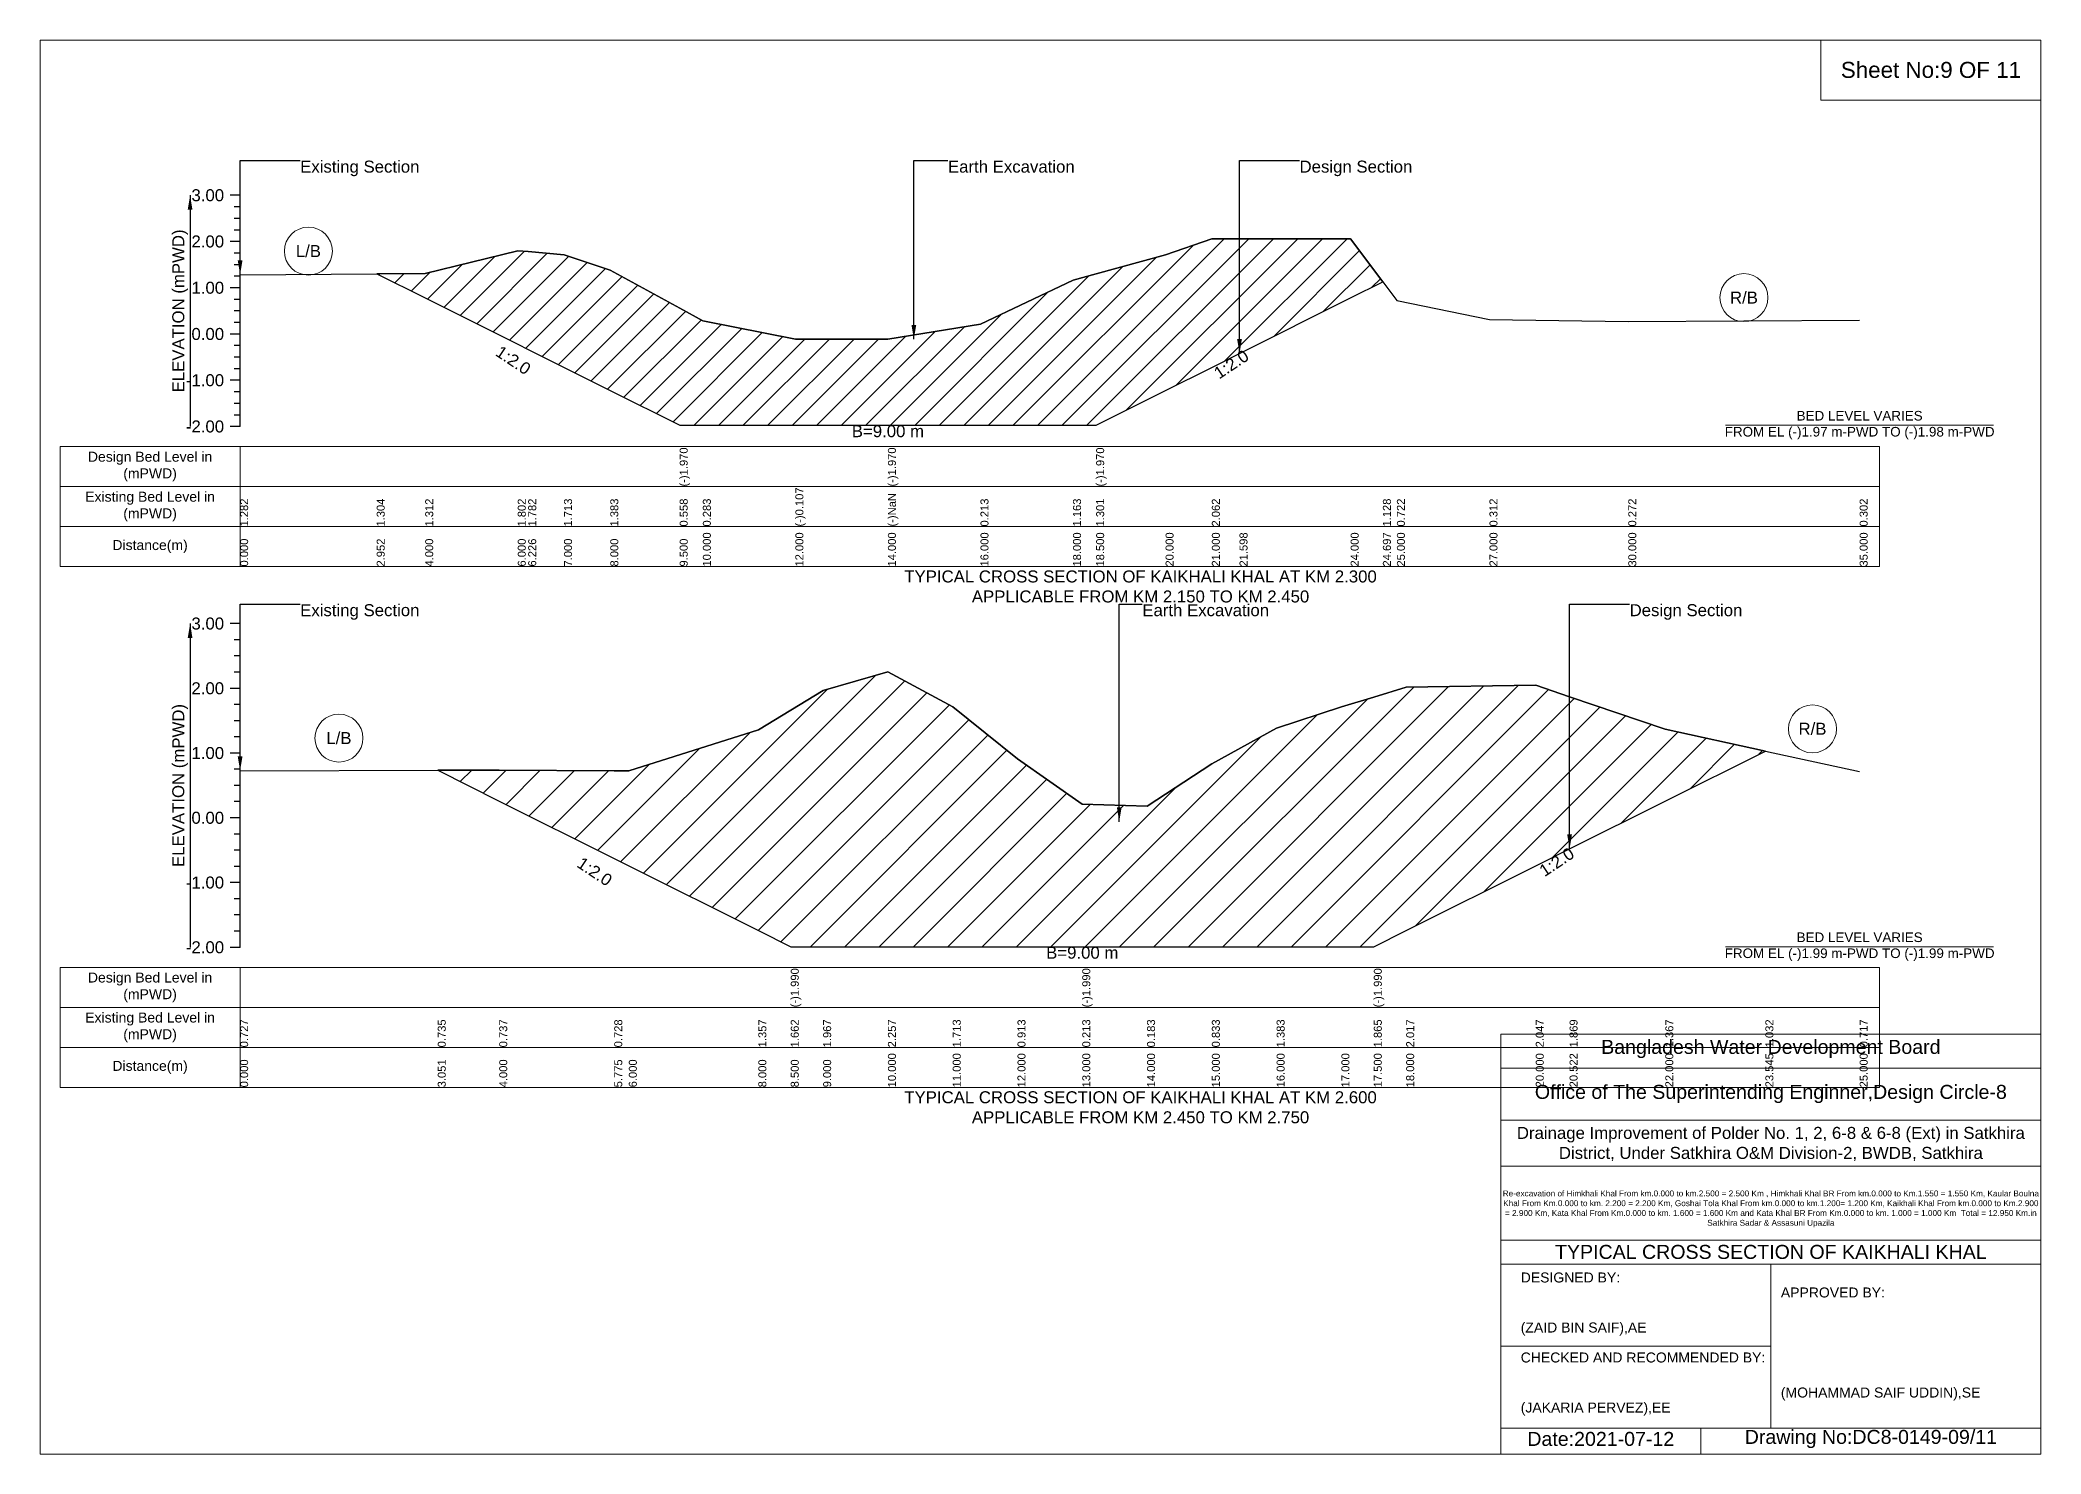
# Model space of a CAD drawing. Header units: inches. Extents: x 91000 to 628000, y -5656 to 0.
# Drawn here: x 450000 to 458000, y -5656 to 0 of the extents above; entities that cross this region are included whole.
import ezdxf

# ---------------------------------------------------------------- set-up
doc = ezdxf.new("R2010")
doc.units = ezdxf.units.IN
doc.header["$LTSCALE"] = 7
doc.header["$MEASUREMENT"] = 0
for name, color, linetype, lineweight in [('Cross section Data Border', 7, 'Continuous', 9), ('Cross Section Labels', 7, 'Continuous', 9), ('Existing_Bed_Level for Xsection', 7, 'Continuous', 25), ('Long Section Border', 7, 'Continuous', 9)]:
    doc.layers.add(name, color=color, linetype=linetype, lineweight=lineweight)
doc.styles.get("Standard").update_dxf_attribs({"font": 'arial.ttf'})
doc.dimstyles.get("Standard").update_dxf_attribs({"dimtxt": 0.18, "dimasz": 0.18, "dimexe": 0.18, "dimexo": 0.0625, "dimgap": 0.09, "dimtad": 0, "dimtih": 1, "dimtoh": 1, "dimdec": 4, "dimzin": 0, "dimdsep": 46, "dimtxsty": 'Standard', "dimcen": 0.09, "dimadec": 0, "dimazin": 0, "dimtfac": 1, "dimtdec": 4, "dimtofl": 0, "dimtmove": 0, "dimatfit": 3, "dimfxl": 1, "dimtolj": 1, "dimtzin": 0, "dimarcsym": 0})

msp = doc.modelspace()

# ---------------------------------------------------------------- hatches: boundary and pattern name
at = {"layer": 'Existing_Bed_Level for Xsection'}
h = msp.add_hatch(dxfattribs=at)
h.set_pattern_fill('ANSI31', color=256, scale=555, style=0)
h.paths.add_polyline_path([(451346.1, -934.9), (451540, -1031.9), (451910, -1216.9), (451951.8, -1237.8), (452095, -1309.4), (452280, -1401.9), (452557.5, -1540.7), (452650, -1540.7), (453020, -1540.7), (453390, -1540.7), (453760, -1540.7), (454130, -1540.7), (454222.5, -1540.7), (454500, -1401.9), (454685, -1309.4), (454795.7, -1254.1), (455240, -1031.9), (455368.9, -967.5), (455240, -794.7), (454795.7, -794.7), (454685, -794.7), (454500, -859.3), (454222.5, -935.6), (454130, -961), (453760, -1136.8), (453390, -1196), (453020, -1196), (452650, -1123.8), (452557.5, -1073), (452280, -920.4), (452095, -859.3), (451951.8, -846.6), (451910, -842.8), (451540, -933.5)])
h = msp.add_hatch(dxfattribs=at)
h.set_pattern_fill('ANSI31', color=256, scale=777, style=0)
h.paths.add_polyline_path([(451590.1, -2921.1), (451836, -3044.1), (452295.8, -3274), (452354, -3303.1), (452872, -3562.1), (453001.5, -3626.8), (453131, -3626.8), (453390, -3626.8), (453649, -3626.8), (453908, -3626.8), (454167, -3626.8), (454426, -3626.8), (454685, -3626.8), (454944, -3626.8), (455203, -3626.8), (455332.5, -3626.8), (455462, -3562.1), (455980, -3303.1), (456115.3, -3235.4), (456498, -3044.1), (456898.1, -2844), (456498, -2757.3), (456115.3, -2627.2), (455980, -2581.2), (455462, -2589), (455332.5, -2628.4), (455203, -2667.7), (454944, -2753.2), (454685, -2895.7), (454426, -3064), (454167, -3056.2), (453908, -2874.9), (453649, -2667.7), (453390, -2526.8), (453131, -2601.9), (453001.5, -2680.9), (452872, -2759.9), (452354, -2923.1), (452295.8, -2922.8), (451836, -2920.5)])

# ---------------------------------------------------------------- linework, layer by layer
at = {"layer": 'Cross section Data Border'}
for points in [[(450080, -1626.2), (457355, -1626.2), (457355, -2106.2), (450080, -2106.2)], [(450080, -3709.4), (457355, -3709.4), (457355, -4189.4), (450080, -4189.4)]]:
    msp.add_lwpolyline(points, close=True, dxfattribs=at)
for points in [[(450800, -1626.2), (450800, -2106.2)], [(450080, -1786.2), (457355, -1786.2)], [(450080, -1946.2), (457355, -1946.2)], [(450800, -3709.4), (450800, -4189.4)], [(450080, -3869.4), (457355, -3869.4)], [(450080, -4029.4), (457355, -4029.4)]]:
    msp.add_lwpolyline(points, dxfattribs=at)
at = {"layer": 'Cross Section Labels'}
for points in [[(456739.2, -1540.7), (457810.8, -1540.7)], [(456739.2, -3626.8), (457810.8, -3626.8)]]:
    msp.add_lwpolyline(points, dxfattribs=at)
for centre in [(451073, -844.5), (456812.5, -1030.6), (451195.1, -2792.6), (457086.5, -2755.4)]:
    msp.add_circle(centre, 96, dxfattribs=at)
at = {"layer": 'Existing_Bed_Level for Xsection'}
for points in [[(450800, -621.2), (450760, -621.2)], [(450800, -1546.2), (450800, -1361.2), (450800, -1176.2), (450800, -991.2), (450800, -806.2), (450800, -621.2)], [(450800, -667.5), (450776, -667.5)], [(450800, -713.7), (450776, -713.7)], [(450800, -760), (450776, -760)], [(450800, -939), (451346.1, -934.9), (451540, -933.5), (451910, -842.8), (451951.8, -846.6), (452095, -859.3), (452280, -920.4), (452557.5, -1073), (452557.5, -1073), (452650, -1123.8), (453020, -1196), (453390, -1196), (453390, -1196), (453760, -1136.8), (454130, -961), (454222.5, -935.6), (454222.5, -935.6), (454500, -859.3), (454685, -794.7), (454795.7, -794.7), (455240, -794.7), (455368.9, -967.5), (455425, -1042.6), (455795, -1118.5), (456350, -1125.9), (457275, -1120.3)], [(450800, -806.2), (450760, -806.2)], [(450800, -852.5), (450776, -852.5)], [(450800, -898.7), (450776, -898.7)], [(450800, -945), (450776, -945)], [(450800, -991.2), (450760, -991.2)], [(450800, -1037.5), (450776, -1037.5)], [(450800, -1083.7), (450776, -1083.7)], [(450800, -1176.2), (450760, -1176.2)], [(450800, -1130), (450776, -1130)], [(450800, -1222.5), (450776, -1222.5)], [(450800, -1268.7), (450776, -1268.7)], [(450800, -1315), (450776, -1315)], [(450800, -1361.2), (450760, -1361.2)], [(450800, -1407.5), (450776, -1407.5)], [(450800, -1453.7), (450776, -1453.7)], [(450800, -1500), (450776, -1500)], [(450800, -1546.2), (450760, -1546.2)], [(450800, -2334.4), (450760, -2334.4)], [(450800, -2399.1), (450776, -2399.1)], [(450800, -3629.4), (450800, -3370.4), (450800, -3111.4), (450800, -2852.4), (450800, -2593.4), (450800, -2334.4)], [(450800, -2463.9), (450776, -2463.9)], [(450800, -2528.6), (450776, -2528.6)], [(450800, -2923.1), (451590.1, -2921.1), (451836, -2920.5), (452295.8, -2922.8), (452354, -2923.1), (452872, -2759.9), (453001.5, -2680.9), (453001.5, -2680.9), (453131, -2601.9), (453390, -2526.8), (453649, -2667.7), (453908, -2874.9), (454167, -3056.2), (454167, -3056.2), (454426, -3064), (454685, -2895.7), (454944, -2753.2), (455203, -2667.7), (455332.5, -2628.4), (455332.5, -2628.4), (455462, -2589), (455980, -2581.2), (456115.3, -2627.2), (456498, -2757.3), (456898.1, -2844), (457275, -2925.7)], [(450800, -2593.4), (450760, -2593.4)], [(450800, -2658.1), (450776, -2658.1)], [(450800, -2722.9), (450776, -2722.9)], [(450800, -2787.6), (450776, -2787.6)], [(450800, -2852.4), (450760, -2852.4)], [(450800, -2917.1), (450776, -2917.1)], [(450800, -2981.9), (450776, -2981.9)], [(450800, -3111.4), (450760, -3111.4)], [(450800, -3046.6), (450776, -3046.6)], [(450800, -3176.1), (450776, -3176.1)], [(450800, -3240.9), (450776, -3240.9)], [(450800, -3305.6), (450776, -3305.6)], [(450800, -3370.4), (450760, -3370.4)], [(450800, -3435.1), (450776, -3435.1)], [(450800, -3499.9), (450776, -3499.9)], [(450800, -3564.6), (450776, -3564.6)], [(450800, -3629.4), (450760, -3629.4)]]:
    msp.add_lwpolyline(points, dxfattribs=at)
for points in [[(451346.1, -934.9), (451540, -1031.9), (451910, -1216.9), (451951.8, -1237.8), (452095, -1309.4), (452280, -1401.9), (452557.5, -1540.7), (452557.5, -1540.7), (452650, -1540.7), (453020, -1540.7), (453390, -1540.7), (453390, -1540.7), (453760, -1540.7), (454130, -1540.7), (454222.5, -1540.7), (454222.5, -1540.7), (454500, -1401.9), (454685, -1309.4), (454795.7, -1254.1), (455240, -1031.9), (455368.9, -967.5), (455368.9, -967.5), (455368.9, -967.5), (455240, -794.7), (454795.7, -794.7), (454685, -794.7), (454500, -859.3), (454222.5, -935.6), (454222.5, -935.6), (454130, -961), (453760, -1136.8), (453390, -1196), (453390, -1196), (453020, -1196), (452650, -1123.8), (452557.5, -1073), (452557.5, -1073), (452280, -920.4), (452095, -859.3), (451951.8, -846.6), (451910, -842.8), (451540, -933.5)], [(451590.1, -2921.1), (451590.1, -2921.1), (451836, -3044.1), (452295.8, -3274), (452354, -3303.1), (452872, -3562.1), (453001.5, -3626.8), (453001.5, -3626.8), (453131, -3626.8), (453390, -3626.8), (453649, -3626.8), (453908, -3626.8), (454167, -3626.8), (454167, -3626.8), (454426, -3626.8), (454685, -3626.8), (454944, -3626.8), (455203, -3626.8), (455332.5, -3626.8), (455332.5, -3626.8), (455462, -3562.1), (455980, -3303.1), (456115.3, -3235.4), (456498, -3044.1), (456898.1, -2844), (456498, -2757.3), (456115.3, -2627.2), (455980, -2581.2), (455462, -2589), (455332.5, -2628.4), (455332.5, -2628.4), (455203, -2667.7), (454944, -2753.2), (454685, -2895.7), (454426, -3064), (454167, -3056.2), (454167, -3056.2), (453908, -2874.9), (453649, -2667.7), (453390, -2526.8), (453131, -2601.9), (453001.5, -2680.9), (453001.5, -2680.9), (452872, -2759.9), (452354, -2923.1), (452295.8, -2922.8), (451836, -2920.5), (451590.1, -2921.1)]]:
    msp.add_lwpolyline(points, close=True, dxfattribs=at)
at = {"layer": 'Long Section Border'}
for points in [[(450000, 0), (458000, 0), (458000, -5656), (450000, -5656)], [(457120, 0), (458000, 0), (458000, -240), (457120, -240)]]:
    msp.add_lwpolyline(points, close=True, dxfattribs=at)
for points in [[(455840, -5656), (455840, -3976), (458000, -3976)], [(455840, -4112), (458000, -4112)], [(455840, -4320), (458000, -4320)], [(455840, -4504), (458000, -4504)], [(455840, -4800), (458000, -4800)], [(455840, -4896), (458000, -4896)], [(456920, -4896), (456920, -5552)], [(455840, -5224), (456920, -5224)], [(455840, -5552), (458000, -5552)], [(456640, -5552), (456640, -5656)]]:
    msp.add_lwpolyline(points, dxfattribs=at)

# ---------------------------------------------------------------- texts
at = {"layer": 'Cross section Data Border', "char_height": 40, "width": 640, "attachment_point": 5}
for s, insert in [('Design Bed Level in (mPWD)', (450440, -1706.2)), ('Existing Bed Level in (mPWD)', (450440, -1866.2)), ('Distance(m)', (450440, -2026.2)), ('Design Bed Level in (mPWD)', (450440, -3789.4)), ('Existing Bed Level in (mPWD)', (450440, -3949.4)), ('Distance(m)', (450440, -4109.4))]:
    msp.add_mtext(s, dxfattribs=dict(at, insert=insert))
at = {"layer": 'Cross Section Labels'}
for s, insert, char_height, attachment_point in [('Existing Section', (451040, -482.5), 48, 1), ('Earth Excavation', (453630, -482.5), 48, 1), ('Design Section', (455035.7, -482.5), 48, 1), ('L/B', (451073, -844.5), 48, 5), ('R/B', (456812.5, -1030.6), 48, 5), ('BED LEVEL VARIES ^JFROM EL (-)1.97 m-PWD TO (-)1.98 m-PWD', (457275, -1540.7), 38.4, 5), ('B=9.00 m', (453390, -1540.7), 48, 2), ('TYPICAL CROSS SECTION OF KAIKHALI KHAL AT KM 2.300^JAPPLICABLE FROM KM 2.150 TO KM 2.450', (454400, -2186.2), 48, 5), ('Existing Section', (451040, -2256.7), 48, 1), ('Earth Excavation', (454407, -2256.7), 48, 1), ('Design Section', (456355.3, -2256.7), 48, 1), ('L/B', (451195.1, -2792.6), 48, 5), ('R/B', (457086.5, -2755.4), 48, 5), ('BED LEVEL VARIES ^JFROM EL (-)1.99 m-PWD TO (-)1.99 m-PWD', (457275, -3626.8), 38.4, 5), ('B=9.00 m', (454167, -3626.8), 48, 2), ('TYPICAL CROSS SECTION OF KAIKHALI KHAL AT KM 2.600^JAPPLICABLE FROM KM 2.450 TO KM 2.750', (454400, -4269.4), 48, 5)]:
    msp.add_mtext(s, dxfattribs=dict(at, insert=insert, char_height=char_height, attachment_point=attachment_point))
at = {"layer": 'Cross Section Labels', "char_height": 48, "attachment_point": 2}
for insert, rotation in [((451905.5, -1260.9), 326.30993), ((454749.4, -1277.2), 33.69007), ((452231.1, -3306.3), 326.30993), ((456050.5, -3267.8), 33.69007)]:
    msp.add_mtext('1:2.0', dxfattribs=dict(at, insert=insert, rotation=rotation))
at = {"layer": 'Existing_Bed_Level for Xsection', "char_height": 48, "attachment_point": 6}
for s, insert in [('3.00', (450736, -621.2)), ('2.00', (450736, -806.2)), ('1.00', (450736, -991.2)), ('0.00', (450736, -1176.2)), ('-1.00', (450736, -1361.2)), ('-2.00', (450736, -1546.2)), ('3.00', (450736, -2334.4)), ('2.00', (450736, -2593.4)), ('1.00', (450736, -2852.4)), ('0.00', (450736, -3111.4)), ('-1.00', (450736, -3370.4)), ('-2.00', (450736, -3629.4))]:
    msp.add_mtext(s, dxfattribs=dict(at, insert=insert))
at = {"layer": 'Existing_Bed_Level for Xsection', "rotation": 90}
for s, insert, char_height, attachment_point in [('ELEVATION (mPWD)', (450560, -1083.7), 48, 5), ('(-)1.970', (452557.5, -1786.2), 32, 1), ('(-)1.970', (453390, -1786.2), 32, 1), ('(-)1.970', (454222.5, -1786.2), 32, 1), ('1.282', (450800, -1946.2), 32, 1), ('1.304', (451346.1, -1946.2), 32, 1), ('1.312', (451540, -1946.2), 32, 1), ('1.802', (451910, -1946.2), 32, 1), ('1.782', (451951.8, -1946.2), 32, 1), ('1.713', (452095, -1946.2), 32, 1), ('1.713', (452095, -1946.2), 32, 1), ('1.383', (452280, -1946.2), 32, 1), ('0.558', (452557.5, -1946.2), 32, 1), ('0.558', (452557.5, -1946.2), 32, 1), ('0.558', (452557.5, -1946.2), 32, 1), ('0.283', (452650, -1946.2), 32, 1), ('(-)0.107', (453020, -1946.2), 32, 1), ('(-)0.107', (453020, -1946.2), 32, 1), ('(-)0.107', (453020, -1946.2), 32, 1), ('(-)NaN', (453390, -1946.2), 32, 1), ('(-)NaN', (453390, -1946.2), 32, 1), ('0.213', (453760, -1946.2), 32, 1), ('1.163', (454130, -1946.2), 32, 1), ('1.301', (454222.5, -1946.2), 32, 1), ('1.301', (454222.5, -1946.2), 32, 1), ('2.062', (454685, -1946.2), 32, 1), ('2.062', (454685, -1946.2), 32, 1), ('2.062', (454685, -1946.2), 32, 1), ('1.128', (455368.9, -1946.2), 32, 1), ('0.722', (455425, -1946.2), 32, 1), ('0.312', (455795, -1946.2), 32, 1), ('0.272', (456350, -1946.2), 32, 1), ('0.302', (457275, -1946.2), 32, 1), ('0.000', (450800, -2106.2), 32, 1), ('2.952', (451346.1, -2106.2), 32, 1), ('4.000', (451540, -2106.2), 32, 1), ('6.000', (451910, -2106.2), 32, 1), ('6.226', (451951.8, -2106.2), 32, 1), ('7.000', (452095, -2106.2), 32, 1), ('8.000', (452280, -2106.2), 32, 1), ('9.500', (452557.5, -2106.2), 32, 1), ('9.500', (452557.5, -2106.2), 32, 1), ('9.500', (452557.5, -2106.2), 32, 1), ('10.000', (452650, -2106.2), 32, 1), ('12.000', (453020, -2106.2), 32, 1), ('14.000', (453390, -2106.2), 32, 1), ('14.000', (453390, -2106.2), 32, 1), ('14.000', (453390, -2106.2), 32, 1), ('16.000', (453760, -2106.2), 32, 1), ('18.000', (454130, -2106.2), 32, 1), ('18.500', (454222.5, -2106.2), 32, 1), ('18.500', (454222.5, -2106.2), 32, 1), ('18.500', (454222.5, -2106.2), 32, 1), ('20.000', (454500, -2106.2), 32, 1), ('21.000', (454685, -2106.2), 32, 1), ('21.598', (454795.7, -2106.2), 32, 1), ('24.000', (455240, -2106.2), 32, 1), ('24.697', (455368.9, -2106.2), 32, 1), ('25.000', (455425, -2106.2), 32, 1), ('27.000', (455795, -2106.2), 32, 1), ('30.000', (456350, -2106.2), 32, 1), ('35.000', (457275, -2106.2), 32, 1), ('ELEVATION (mPWD)', (450560, -2981.9), 48, 5), ('(-)1.990', (453001.5, -3869.4), 32, 1), ('(-)1.990', (454167, -3869.4), 32, 1), ('(-)1.990', (455332.5, -3869.4), 32, 1), ('0.727', (450800, -4029.4), 32, 1), ('0.727', (450800, -4029.4), 32, 1), ('0.735', (451590.1, -4029.4), 32, 1), ('0.737', (451836, -4029.4), 32, 1), ('0.728', (452295.8, -4029.4), 32, 1), ('1.357', (452872, -4029.4), 32, 1), ('1.662', (453001.5, -4029.4), 32, 1), ('1.662', (453001.5, -4029.4), 32, 1), ('1.662', (453001.5, -4029.4), 32, 1), ('1.967', (453131, -4029.4), 32, 1), ('2.257', (453390, -4029.4), 32, 1), ('1.713', (453649, -4029.4), 32, 1), ('1.713', (453649, -4029.4), 32, 1), ('0.913', (453908, -4029.4), 32, 1), ('0.213', (454167, -4029.4), 32, 1), ('0.213', (454167, -4029.4), 32, 1), ('0.213', (454167, -4029.4), 32, 1), ('0.183', (454426, -4029.4), 32, 1), ('0.833', (454685, -4029.4), 32, 1), ('1.383', (454944, -4029.4), 32, 1), ('1.865', (455332.5, -4029.4), 32, 1), ('1.865', (455332.5, -4029.4), 32, 1), ('1.865', (455332.5, -4029.4), 32, 1), ('2.017', (455462, -4029.4), 32, 1), ('2.047', (455980, -4029.4), 32, 1), ('1.869', (456115.3, -4029.4), 32, 1), ('1.367', (456498, -4029.4), 32, 1), ('1.032', (456898.1, -4029.4), 32, 1), ('0.717', (457275, -4029.4), 32, 1), ('0.000', (450800, -4189.4), 32, 1), ('3.051', (451590.1, -4189.4), 32, 1), ('4.000', (451836, -4189.4), 32, 1), ('5.775', (452295.8, -4189.4), 32, 1), ('6.000', (452354, -4189.4), 32, 1), ('8.000', (452872, -4189.4), 32, 1), ('8.500', (453001.5, -4189.4), 32, 1), ('8.500', (453001.5, -4189.4), 32, 1), ('8.500', (453001.5, -4189.4), 32, 1), ('9.000', (453131, -4189.4), 32, 1), ('10.000', (453390, -4189.4), 32, 1), ('11.000', (453649, -4189.4), 32, 1), ('12.000', (453908, -4189.4), 32, 1), ('13.000', (454167, -4189.4), 32, 1), ('13.000', (454167, -4189.4), 32, 1), ('13.000', (454167, -4189.4), 32, 1), ('14.000', (454426, -4189.4), 32, 1), ('15.000', (454685, -4189.4), 32, 1), ('16.000', (454944, -4189.4), 32, 1), ('17.000', (455203, -4189.4), 32, 1), ('17.500', (455332.5, -4189.4), 32, 1), ('17.500', (455332.5, -4189.4), 32, 1), ('17.500', (455332.5, -4189.4), 32, 1), ('18.000', (455462, -4189.4), 32, 1), ('20.000', (455980, -4189.4), 32, 1), ('20.522', (456115.3, -4189.4), 32, 1), ('22.000', (456498, -4189.4), 32, 1), ('23.545', (456898.1, -4189.4), 32, 1), ('25.000', (457275, -4189.4), 32, 1)]:
    msp.add_mtext(s, dxfattribs=dict(at, insert=insert, char_height=char_height, attachment_point=attachment_point))
at = {"layer": 'Long Section Border', "attachment_point": 5}
for s, insert, char_height in [('Sheet No:9 OF 11', (457560, -120), 64), ('Bangladesh Water Development Board', (456920, -4036), 56), ('Office of The Superintending Enginner,Design Circle-8', (456920, -4216), 56)]:
    msp.add_mtext(s, dxfattribs=dict(at, insert=insert, char_height=char_height))
at = {"layer": 'Long Section Border'}
for s, insert, char_height, width, attachment_point in [('Drainage Improvement of Polder No. 1, 2, 6-8 & 6-8 (Ext) in Satkhira District, Under Satkhira O&M Division-2, BWDB, Satkhira', (456920, -4416), 48, 2240, 5), ('Re-excavation of Himkhali Khal From km.0.000 to km.2.500 = 2.500 Km , Himkhali Khal BR From km.0.000 to Km.1.550 = 1.550 Km, Kaular Boulna Khal From Km.0.000 to km. 2.200 = 2.200 Km, Goshai Tola Khal From km.0.000 to km.1.200= 1.200 Km, Kaikhali Khal From km.0.000 to Km.2.900 = 2.900 Km, Kata Khal From Km.0.000 to km. 1.600 = 1.600 Km and Kata Khal BR From Km.0.000 to km. 1.000 = 1.000 Km  Total = 12.950 Km.in Satkhira Sadar & Assasuni Upazila', (456920, -4676), 23.4814, 2160, 5), ('TYPICAL CROSS SECTION OF KAIKHALI KHAL', (456920, -4848), 56, 2240, 5), ('DESIGNED BY:^J^J^J(ZAID BIN SAIF),AE', (455920, -5056), 40, 1120, 4), ('APPROVED BY:^J^J^J^J^J^J(MOHAMMAD SAIF UDDIN),SE', (456960, -5216), 40, 1120, 4), ('CHECKED AND RECOMMENDED BY:^J^J^J(JAKARIA PERVEZ),EE', (455920, -5376), 40, 1120, 4), ('Date:2021-07-12', (456240, -5596), 56, 1120, 5), ('Drawing No:DC8-0149-09/11', (457320, -5596), 56, 1760, 5)]:
    msp.add_mtext(s, dxfattribs=dict(at, insert=insert, char_height=char_height, width=width, attachment_point=attachment_point))

# ---------------------------------------------------------------- leaders
at = {"layer": 'Cross Section Labels', "annotation_type": 0, "has_hookline": 1, "hookline_direction": 0}
for points, text_width in [([(450800, -939), (450800, -482.5), (451039.9, -482.5)], 467.2), ([(453493.7, -1197.1), (453493.7, -482.5), (453629.9, -482.5)], 497), ([(454795.7, -1254.1), (454795.7, -482.5), (455035.6, -482.5)], 441.2), ([(450800, -2923.1), (450800, -2256.7), (451039.9, -2256.7)], 467.2), ([(454314.8, -3127), (454314.8, -2256.7), (454406.9, -2256.7)], 497), ([(456115.3, -3235.4), (456115.3, -2256.7), (456355.2, -2256.7)], 441.2)]:
    msp.add_leader(points, dimstyle='Standard', override={"dimasz": 57.6}, dxfattribs=dict(at, text_width=text_width))
at = {"layer": 'Existing_Bed_Level for Xsection'}
for points in [[(450600, -621.2), (450600, -1546.2)], [(450600, -2334.4), (450600, -3629.4)]]:
    msp.add_leader(points, dimstyle='Standard', override={"dimasz": 57.6}, dxfattribs=at)

doc.saveas('drawing.dxf')
